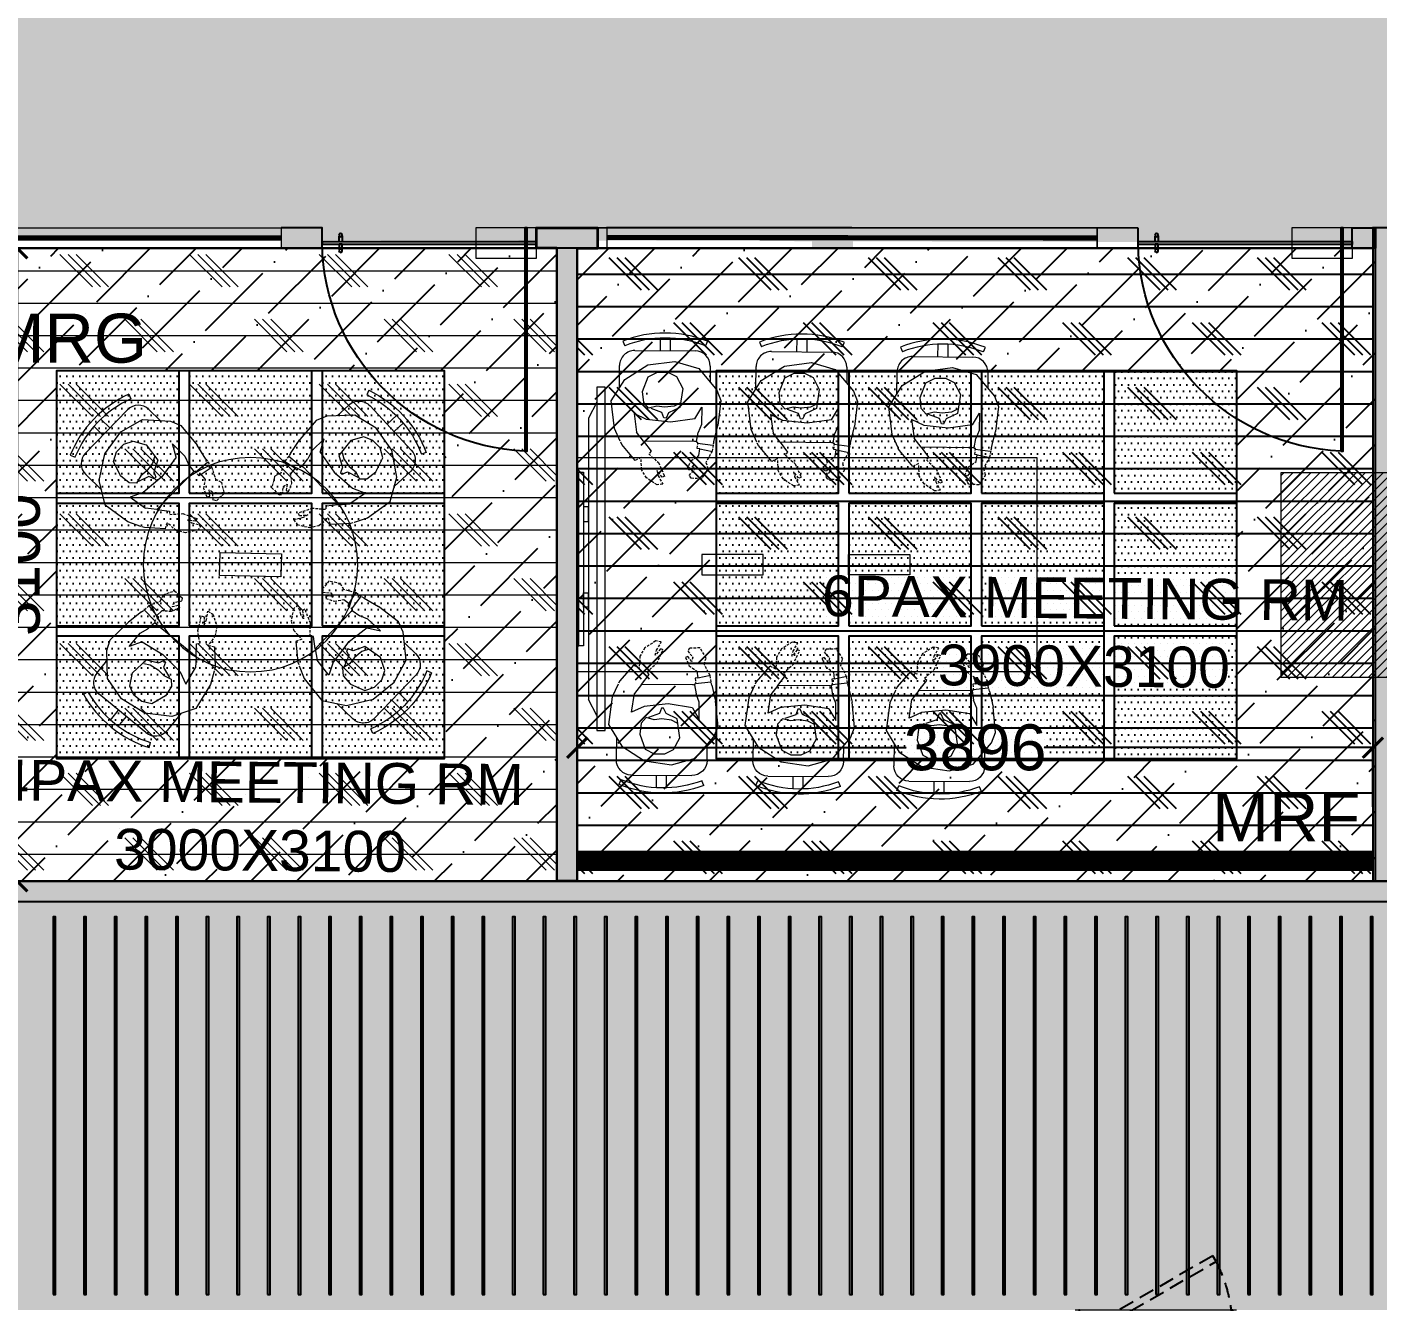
# Model space of a CAD drawing. Header units: millimetres. Extents: x 263321 to 2483465, y 33647 to 614421.
# Drawn here: x 2366257 to 2372872, y 409621 to 415866 of the extents above; entities that cross this region are included whole.
import ezdxf

# ---------------------------------------------------------------- set-up
doc = ezdxf.new("R2010")
doc.units = ezdxf.units.MM
doc.header["$PDMODE"] = 3
for name, pattern in [('( Hidden )', [0.375, 0.25, -0.125]), ('DASHED', [0.75, 0.5, -0.25]), ('HIDDEN', [0.375, 0.25, -0.125])]:
    doc.linetypes.add(name, pattern=pattern)
for name, color, linetype, lineweight in [('A-DOOR-FULL', 40, 'Continuous', 18), ('A-FURN-HUMAN', 252, 'Continuous', 9), ('A-FURN-MODULAR-', 6, 'Continuous', 9), ('A-FURN-MODULAR-CHAIR', 5, 'Continuous', 5), ('A-FURN-MODULAR-TABLETOP', 250, 'Continuous', 13), ('A-GLASS PARTITION', 5, 'Continuous', 18), ('A-GYPSUM PARTITION', 250, 'Continuous', 35), ('A-PLAN-COLUMN', 3, 'Continuous', 0), ('A-PLAN-RCC-HATCH', 8, 'Continuous', 13), ('A-PLAN-THIN', 251, 'Continuous', 15), ('TOA- AV', 7, 'Continuous', 9), ('TOA-FL-CPT-1', 8, 'Continuous', 5), ('TOA-FL-CPT-4', 8, 'Continuous', 5)]:
    doc.layers.add(name, color=color, linetype=linetype, lineweight=lineweight)
for name, color, linetype in [('A-PLAN-DOOR', 7, 'Continuous'), ('CEILING TOA', 250, 'Continuous'), ('DOOR', 5, 'Continuous'), ('FIN WALL GRAPHIC', 10, 'Continuous'), ('FLOORING TOA', 7, 'Continuous'), ('PARTITION GYPSUM', 250, 'Continuous'), ('TEXT', 250, 'Continuous')]:
    doc.layers.add(name, color=color, linetype=linetype)
doc.layers.add('GRAPHIC 3- ENCLOSED AREAS', color=7, linetype='Continuous', true_color=0x408c3b)
doc.styles.add('ARIAL', font='arial.ttf')
doc.styles.add('TEXT @ 150', font='arial.ttf', dxfattribs={"height": 225})
doc.dimstyles.new('DIM @ 150', dxfattribs={"dimtxt": 225, "dimasz": 100, "dimexe": 1, "dimexo": 0, "dimgap": 0.5, "dimtad": 0, "dimdec": 0, "dimzin": 0, "dimdsep": 46, "dimtxsty": 'TEXT @ 150', "dimblk": 'ARCHTICK', "dimcen": -2, "dimclrd": 8, "dimclre": 8, "dimclrt": 256, "dimadec": 0, "dimazin": 0, "dimtfac": 1, "dimtdec": 0, "dimtofl": 0, "dimtmove": 0, "dimatfit": 3, "dimldrblk": 'OPEN90', "dimfxl": 1, "dimtolj": 1, "dimtzin": 0, "dimlwd": -1, "dimlwe": -1, "dimarcsym": 0})
pattern_1 = [(45, (13069.08, -8478.74), (84.189901, 308.696304), [396.875, -79.375, 0, -79.375])]

# ---------------------------------------------------------------- blocks, each defined once
blk = doc.blocks.new('Columns')
at = {"layer": 'A-PLAN-RCC-HATCH'}
h = blk.add_hatch(dxfattribs=at)
h.set_pattern_fill('ANSI31', color=256, scale=250, style=0)
h.set_pattern_definition([(45, (436397.9, -590762.232), (-22.0970869, 22.0970869), [])])
h.paths.add_polyline_path([(-4160.3, 1537), (-3160.3, 1537), (-3160.3, 2537), (-4160.3, 2537)])
at = {"layer": 'A-PLAN-COLUMN', "elevation": 0}
blk.add_lwpolyline([(-4160.3, 1537), (-3160.3, 1537), (-3160.3, 2537), (-4160.3, 2537)], close=True, dxfattribs=at)
blk = doc.blocks.new('A$C3F28102C')
at = {"layer": 'A-PLAN-DOOR'}
h = blk.add_hatch(dxfattribs=at)
h.set_pattern_fill('ANSI31', color=256, style=0)
h.set_pattern_definition([(315, (-1529.3283, 1000.1135), (-0.44194174, -0.44194174), [])])
h.paths.add_polyline_path([(1.3, -14.9), (0, -14.9), (0, 0), (1.3, 0)])
h.paths.add_polyline_path([(1.3, 0.2), (1.3, 0), (0, 0), (0, 1.1, 0.115729)])
h.paths.add_polyline_path([(4.9, -14.9), (3.6, -14.9), (3.6, 0), (4.9, 0)])
h.paths.add_polyline_path([(4.9, 0), (3.6, 0), (3.6, 0.2, 0.115729), (4.9, 1.1)])
at = {"layer": 'A-PLAN-DOOR', "color": 2}
for points in [[(1.3, 0.2), (1.3, -14.9), (0, -14.9), (0, 1.1)], [(3.6, 0.2), (3.6, -14.9), (4.9, -14.9), (4.9, 1.1)]]:
    blk.add_lwpolyline(points, dxfattribs=at)
for radius in [3.42, 2.42]:
    blk.add_circle((2.5, 3.4), radius, dxfattribs=at)
blk = doc.blocks.new('shaft door 750')
at = {"layer": 'A-PLAN-DOOR'}
for p, q in [((335.5, 59.8), (-335.5, 59.8)), ((-335.5, 0), (-335.5, 59.8)), ((335.5, 53.4), (-335.5, 53.4)), ((335.5, 6.5), (-335.5, 6.5)), ((335.5, 0), (-335.5, 0)), ((335.5, 0), (335.5, 59.8)), ((-374, -69.8), (-374, -64.8)), ((-374, -64.8), (-374, -69.8))]:
    blk.add_line(p, q, dxfattribs=at)
at = {"layer": 'A-PLAN-DOOR', "linetype": 'HIDDEN', "ltscale": 300}
blk.add_lwpolyline([(336.8, 59.8), (320.3, 31.3), (-295.2, 386.7), (-278.8, 415.2)], close=True, dxfattribs=at)
at = {"layer": 'A-PLAN-DOOR'}
for points in [[(-375, 150), (-375, 150), (-375, -70), (-430, -70)], [(375, 150.2), (375, 150.2), (375, -70), (430, -70)]]:
    blk.add_lwpolyline(points, dxfattribs=at)
for points in [[(-375, 51.9), (-374, 51.9), (-374, -61.8), (-375, -61.8)], [(-372.5, 58.3), (-340.6, 58.3), (-340.6, -3.5), (-325.6, -3.5), (-325.6, -34.7), (-340.2, -68.3), (-372.5, -68.3), (-372.5, -59.8), (-374, -59.8), (-374, -61.8), (-374, -69.8), (-339.1, -69.8), (-324.1, -34.9), (-324.1, -2), (-339.1, -2), (-339.1, 59.8), (-374, 59.8), (-374, 49.9), (-372.5, 49.9)], [(372.5, 58.3), (340.6, 58.3), (340.6, -3.5), (325.6, -3.5), (325.6, -34.7), (340.2, -68.3), (372.5, -68.3), (372.5, -59.8), (374, -59.8), (374, -61.8), (374, -69.8), (339.1, -69.8), (324.1, -34.9), (324.1, -2), (339.1, -2), (339.1, 59.8), (374, 59.8), (374, 49.9), (372.5, 49.9)], [(375, 51.9), (374, 51.9), (374, -61.8), (375, -61.8)]]:
    blk.add_lwpolyline(points, close=True, dxfattribs=at)
at = {"layer": 'A-PLAN-DOOR', "linetype": 'HIDDEN', "ltscale": 300}
blk.add_arc((337.6, 59.8), 711.6, 152.68066, 180, dxfattribs=at)
at = {"layer": 'A-PLAN-THIN'}
for p, q in [((395, 150), (-395, 150)), ((375, -70), (-375, -70))]:
    blk.add_line(p, q, dxfattribs=at)
at = {"layer": 'A-PLAN-DOOR', "xscale": -0.9973404255317604, "yscale": 0.9973404255317604, "zscale": 0.9973404255317604}
blk.add_blockref('A$C3F28102C', (339.1, 59.8), dxfattribs=at)
blk = doc.blocks.new("Service Shafts'")
at = {"layer": 'A-PLAN-DOOR', "xscale": -1}
blk.add_blockref('shaft door 750', (0, 930, 0), dxfattribs=at)
blk = doc.blocks.new('CHOREE')
blk.add_blockref("Service Shafts'", (-27130.3, 4269.8))
blk = doc.blocks.new('BIG CHOORE')
blk.add_blockref('CHOREE', (-2408, -1909))
blk = doc.blocks.new('Human Figure')
at = {"layer": 'A-FURN-HUMAN', "lineweight": 5}
for p, q in [((4611.71, 5776.63, 0), (4616.22, 5779.49)), ((4611.71, 5776.63, 0), (4616.22, 5779.49)), ((4616.22, 5779.49), (4621.49, 5780.21, 0)), ((4616.22, 5779.49), (4621.49, 5780.21, 0)), ((4621.49, 5780.21, 0), (4626.18, 5778.89, 0)), ((4621.49, 5780.21, 0), (4626.18, 5778.89, 0)), ((4609.08, 5772.43, 0), (4611.71, 5776.63, 0)), ((4609.08, 5772.43, 0), (4611.71, 5776.63, 0)), ((4626.18, 5778.89, 0), (4629.77, 5774.69, 0)), ((4626.18, 5778.89, 0), (4629.77, 5774.69, 0)), ((4629.77, 5774.69, 0), (4630.56, 5772.63, 0)), ((4629.77, 5774.69, 0), (4630.56, 5772.63, 0)), ((4609.78, 5766.99, 0), (4609.08, 5772.43, 0)), ((4609.78, 5766.99, 0), (4609.08, 5772.43, 0)), ((4626.86, 5771.32, 0), (4626.81, 5767.94)), ((4626.86, 5771.32, 0), (4626.81, 5767.94)), ((4630.56, 5772.63, 0), (4630.01, 5767.72, 0)), ((4630.56, 5772.63, 0), (4630.01, 5767.72, 0)), ((4616.02, 5768.83), (4613.59, 5769.99, 0)), ((4613.59, 5769.99, 0), (4614.12, 5766.32, 0)), ((4616.02, 5768.83), (4613.59, 5769.99, 0)), ((4613.59, 5769.99, 0), (4614.12, 5766.32, 0)), ((4620.77, 5768.32, 0), (4616.02, 5768.83)), ((4620.77, 5768.32, 0), (4616.02, 5768.83)), ((4625.5, 5769.01, 0), (4620.77, 5768.32, 0)), ((4625.5, 5769.01, 0), (4620.77, 5768.32, 0)), ((4610.91, 5764.54), (4609.78, 5766.99, 0)), ((4610.91, 5764.54), (4609.78, 5766.99, 0)), ((4615.48, 5764.54), (4614.12, 5766.32, 0)), ((4615.48, 5764.54), (4614.12, 5766.32, 0)), ((4625.89, 5764.54), (4626.19, 5766.32, 0)), ((4625.89, 5764.54), (4626.19, 5766.32, 0)), ((4626.81, 5767.94), (4626.19, 5766.32, 0)), ((4626.81, 5767.94), (4626.19, 5766.32, 0)), ((4629.26, 5764.54), (4630.01, 5767.72, 0)), ((4629.26, 5764.54), (4630.01, 5767.72, 0)), ((4613.88, 5760.76, 0), (4611.23, 5763.85, 0)), ((4613.88, 5760.76, 0), (4611.23, 5763.85, 0)), ((4615.48, 5764.54), (4616.97, 5762.59)), ((4615.48, 5764.54), (4616.97, 5762.59)), ((4626.5, 5763.17, 0), (4626.01, 5763.22, 0)), ((4626.5, 5763.17, 0), (4626.01, 5763.22, 0)), ((4626.32, 5761.85, 0), (4626.5, 5763.17, 0)), ((4626.32, 5761.85, 0), (4626.5, 5763.17, 0))]:
    blk.add_line(p, q, dxfattribs=at)
at = {"layer": 'A-FURN-HUMAN', "linetype": '( Hidden )', "lineweight": 5, "ltscale": 2}
for p, q in [((4611.23, 5763.85, 0), (4610.91, 5764.54, 0)), ((4611.23, 5763.85, 0), (4610.91, 5764.54, 0)), ((4626.01, 5763.22, 0), (4626.14, 5764.36, 0)), ((4626.01, 5763.22, 0), (4626.14, 5764.36, 0)), ((4629.12, 5763.93, 0), (4628.92, 5762.69, 0)), ((4629.12, 5763.93, 0), (4628.92, 5762.69, 0)), ((4629.26, 5764.54, 0), (4629.12, 5763.93, 0)), ((4629.26, 5764.54, 0), (4629.12, 5763.93, 0)), ((4615.02, 5761.34, 0), (4613.88, 5760.76, 0)), ((4615.02, 5761.34, 0), (4613.88, 5760.76, 0)), ((4615.16, 5758.98, 0), (4615.02, 5761.34, 0)), ((4615.16, 5758.98, 0), (4615.02, 5761.34, 0)), ((4616.97, 5762.59), (4616.53, 5762.09)), ((4616.97, 5762.59), (4616.53, 5762.09)), ((4616.53, 5762.09), (4618.44, 5760.37, 0)), ((4616.53, 5762.09), (4618.44, 5760.37, 0)), ((4624.06, 5759.18, 0), (4624.81, 5760.79, 0)), ((4624.06, 5759.18, 0), (4624.81, 5760.79, 0)), ((4624.81, 5760.79, 0), (4626.32, 5761.85, 0)), ((4624.81, 5760.79, 0), (4626.32, 5761.85, 0)), ((4628.92, 5762.69, 0), (4627.75, 5760.5, 0)), ((4628.92, 5762.69, 0), (4627.75, 5760.5, 0)), ((4627.75, 5760.5, 0), (4628.12, 5759.23, 0)), ((4627.75, 5760.5, 0), (4628.12, 5759.23, 0)), ((4616.12, 5757.36), (4615.16, 5758.98, 0)), ((4616.12, 5757.36), (4615.16, 5758.98, 0)), ((4619.17, 5757.51, 0), (4618.16, 5758.8, 0)), ((4618.16, 5758.8, 0), (4618.39, 5757.81, 0)), ((4619.17, 5757.51, 0), (4618.16, 5758.8, 0)), ((4618.16, 5758.8, 0), (4618.39, 5757.81, 0)), ((4618.39, 5757.81, 0), (4619.31, 5756.18, 0)), ((4618.39, 5757.81, 0), (4619.31, 5756.18, 0)), ((4618.44, 5760.37, 0), (4619.69, 5757.7, 0)), ((4618.44, 5760.37, 0), (4619.69, 5757.7, 0)), ((4624.51, 5758.96, 0), (4624.06, 5759.18, 0)), ((4624.51, 5758.96, 0), (4624.06, 5759.18, 0)), ((4624.5, 5757.93, 0), (4625.51, 5759.11, 0)), ((4624.5, 5757.93, 0), (4625.51, 5759.11, 0)), ((4624.87, 5757.37, 0), (4624.5, 5757.93, 0)), ((4624.87, 5757.37, 0), (4624.5, 5757.93, 0)), ((4625.32, 5759.95, 0), (4624.51, 5758.96, 0)), ((4625.32, 5759.95, 0), (4624.51, 5758.96, 0)), ((4625.51, 5759.11, 0), (4625.32, 5759.95, 0)), ((4625.51, 5759.11, 0), (4625.32, 5759.95, 0)), ((4628.12, 5759.23, 0), (4626.89, 5757.28, 0)), ((4628.12, 5759.23, 0), (4626.89, 5757.28, 0)), ((4618.19, 5756, 0), (4616.12, 5757.36)), ((4618.19, 5756, 0), (4616.12, 5757.36)), ((4619.31, 5756.18, 0), (4618.19, 5756, 0)), ((4619.31, 5756.18, 0), (4618.19, 5756, 0)), ((4619.69, 5757.7, 0), (4619.17, 5757.51, 0)), ((4619.69, 5757.7, 0), (4619.17, 5757.51, 0)), ((4626.89, 5757.28, 0), (4624.87, 5757.37, 0)), ((4626.89, 5757.28, 0), (4624.87, 5757.37, 0))]:
    blk.add_line(p, q, dxfattribs=at)
at = {"layer": 'A-FURN-HUMAN', "linetype": '( Hidden )', "lineweight": 5, "ltscale": 3}
for p, q in [((4625.9, 5764.39, 0), (4625.89, 5764.57, 0)), ((4625.9, 5764.39, 0), (4625.89, 5764.57, 0)), ((4626.14, 5764.36, 0), (4625.9, 5764.39, 0)), ((4626.14, 5764.36, 0), (4625.9, 5764.39, 0))]:
    blk.add_line(p, q, dxfattribs=at)
at = {"layer": 'A-FURN-HUMAN', "lineweight": 5, "elevation": 0}
for points in [[(4622.54, 5772.08), (4621.4, 5771.49), (4619.55, 5771.23), (4618.01, 5771.43), (4616.44, 5771.03), (4615.47, 5772.11), (4615.23, 5774.3), (4616.32, 5777.18), (4618.11, 5778.11), (4620.14, 5778.11), (4621.85, 5777.26), (4623.09, 5774.92), (4622.55, 5771.19), (4620.35, 5770.17), (4619.86, 5769.12), (4619.43, 5769.17), (4619.04, 5770.23), (4616.9, 5771)], [(4622.54, 5772.08), (4621.4, 5771.49), (4619.55, 5771.23), (4618.01, 5771.43), (4616.44, 5771.03), (4615.47, 5772.11), (4615.23, 5774.3), (4616.32, 5777.18), (4618.11, 5778.11), (4620.14, 5778.11), (4621.85, 5777.26), (4623.09, 5774.92), (4622.55, 5771.19), (4620.35, 5770.17), (4619.86, 5769.12), (4619.43, 5769.17), (4619.04, 5770.23), (4616.9, 5771)], [(4625.5, 5769.01), (4626.86, 5771.32)], [(4625.5, 5769.01), (4626.86, 5771.32)], [(4626.09, 5764.27), (4629.04, 5763.91)], [(4626.09, 5764.27), (4629.04, 5763.91)], [(4626.5, 5763.17), (4629.02, 5762.63)], [(4626.5, 5763.17), (4629.02, 5762.63)]]:
    blk.add_lwpolyline(points, dxfattribs=at)
at = {"layer": 'A-FURN-MODULAR-CHAIR', "color": 18, "lineweight": 15, "true_color": 0x000000}
for p, q in [((4613.64, 5782.3, 0), (4625.48, 5782.3, 0)), ((4610.68, 5774.98, 0), (4610.68, 5779.34, 0)), ((4628.44, 5779.34, 0), (4628.44, 5776.24, 0))]:
    blk.add_line(p, q, dxfattribs=at)
at = {"layer": 'A-FURN-MODULAR-CHAIR', "lineweight": 15}
for p, q in [((4613.64, 5782.3, 0), (4625.48, 5782.3, 0)), ((4610.68, 5774.98, 0), (4610.68, 5779.34, 0)), ((4628.44, 5779.34, 0), (4628.44, 5776.24, 0))]:
    blk.add_line(p, q, dxfattribs=at)
at = {"layer": 'A-FURN-MODULAR-CHAIR', "color": 18, "lineweight": 15, "true_color": 0x000000, "elevation": 0}
for points in [[(4618.58, 5784.79), (4618.58, 5782.3)], [(4620.56, 5784.79), (4620.56, 5782.3)], [(4611.29, 5784.13), (4611.67, 5783.22)], [(4627.86, 5784.22), (4627.49, 5783.3)]]:
    blk.add_lwpolyline(points, dxfattribs=at)
at = {"layer": 'A-FURN-MODULAR-CHAIR', "lineweight": 15, "elevation": 0}
for points in [[(4618.58, 5784.79), (4618.58, 5782.3)], [(4620.56, 5784.79), (4620.56, 5782.3)], [(4611.29, 5784.13), (4611.67, 5783.22)], [(4627.86, 5784.22), (4627.49, 5783.3)]]:
    blk.add_lwpolyline(points, dxfattribs=at)
at = {"layer": 'A-FURN-MODULAR-CHAIR', "color": 18, "lineweight": 15, "true_color": 0x000000, "elevation": 0}
blk.add_lwpolyline([(4625.89, 5764.57, -0.034638), (4625.48, 5764.54), (4615.48, 5764.54)], format="xyb", dxfattribs=at)
at = {"layer": 'A-FURN-MODULAR-CHAIR', "lineweight": 15, "elevation": 0}
blk.add_lwpolyline([(4625.89, 5764.57, -0.034638), (4625.48, 5764.54), (4615.48, 5764.54)], format="xyb", dxfattribs=at)
at = {"layer": 'A-FURN-MODULAR-CHAIR', "color": 18, "lineweight": 15, "true_color": 0x000000}
for centre, radius, start, end in [((4619.68, 5763.49, 0), 22.29, 68.458, 112.0994), ((4619.68, 5763.49, 0), 21.3, 68.4839, 112.0994), ((4613.64, 5779.34, 0), 2.96, 90.0001, 180.0001), ((4625.48, 5779.34, 0), 2.96, 0.0001, 90.0001)]:
    blk.add_arc(centre, radius, start, end, dxfattribs=at)
at = {"layer": 'A-FURN-MODULAR-CHAIR', "lineweight": 15}
for centre, radius, start, end in [((4619.68, 5763.49, 0), 22.29, 68.458, 112.0994), ((4619.68, 5763.49, 0), 21.3, 68.4839, 112.0994), ((4613.64, 5779.34, 0), 2.96, 90.0001, 180.0001), ((4625.48, 5779.34, 0), 2.96, 0.0001, 90.0001)]:
    blk.add_arc(centre, radius, start, end, dxfattribs=at)
blk = doc.blocks.new('MEETING ROOM')
at = {"layer": 'A-FURN-MODULAR-TABLETOP', "lineweight": 20, "elevation": 0}
blk.add_lwpolyline([(5039, 4680.77), (5038.74, 4692.77), (5034.24, 4692.67), (5034.51, 4680.68)], close=True, dxfattribs=at)
at = {"layer": 'A-FURN-MODULAR-TABLETOP', "lineweight": 20}
blk.add_circle((5036.62, 4686.72, 0), 21, dxfattribs=at)
at = {"layer": 'A-FURN-MODULAR-TABLETOP', "color": 161, "linetype": 'ByBlock'}
for p, xscale, rotation in [((12352.59, 3782.46, 0), -0.9999999999999999, 44.13998052244239), ((3519.78, -2525.96, 0), -1, 309.3209760455636)]:
    blk.add_blockref('Human Figure', p, dxfattribs=dict(at, xscale=xscale, rotation=rotation))
for p, rotation in [((12330.81, 5744.96, 0), 137.0571888667193), ((4393.59, 12029.14, 0), 223.8071234342921)]:
    blk.add_blockref('Human Figure', p, dxfattribs=dict(at, rotation=rotation))
blk = doc.blocks.new('_ArchTick')
at = {"color": 0, "linetype": 'ByBlock', "const_width": 0.15}
blk.add_lwpolyline([(-0.5, -0.5), (0.5, 0.5)], dxfattribs=at)
blk = doc.blocks.new('*D333')
at = {"layer": 'Defpoints', "color": 0, "transparency": 16777216}
for p in [(2365952.1, 414782.2), (2365952, 411682.1), (2366208.5, 411682.1)]:
    blk.add_point(p, dxfattribs=at)
at = {"layer": 'FIN WALL GRAPHIC', "color": 8, "linetype": 'HIDDEN', "transparency": 16777216}
for p, q in [((2365952.1, 414782.2), (2366209.5, 414782.2)), ((2366208.5, 414782.2), (2366208.5, 413568.1)), ((2366208.5, 411682.1), (2366208.5, 412896.1)), ((2365952, 411682.1), (2366209.5, 411682.1))]:
    blk.add_line(p, q, dxfattribs=at)
at = {"layer": 'FIN WALL GRAPHIC', "color": 8, "linetype": 'ByBlock', "transparency": 16777216, "xscale": 100, "yscale": 100, "zscale": 100}
for p, rotation in [((2366208.5, 414782.2), 90), ((2366208.5, 411682.1), 270)]:
    blk.add_blockref('_ArchTick', p, dxfattribs=dict(at, rotation=rotation))
at = {"layer": 'FIN WALL GRAPHIC', "transparency": 16777216, "insert": (2366208.5, 413232.1), "char_height": 225, "attachment_point": 5, "rotation": 90, "style": 'TEXT @ 150'}
blk.add_mtext('\\A1;3100', dxfattribs=at)
blk = doc.blocks.new('_Open90')
at = {"color": 0, "linetype": 'ByBlock'}
for p, q in [((0, 0), (-1, 0)), ((-0.5, 0.5), (0, 0)), ((0, 0), (-0.5, -0.5))]:
    blk.add_line(p, q, dxfattribs=at)
blk = doc.blocks.new('*D334')
at = {"layer": 'Defpoints', "color": 0, "transparency": 16777216}
for p in [(2372846.8, 412336), (2368951.2, 412044.6, 0), (2372846.8, 412044.6, 0)]:
    blk.add_point(p, dxfattribs=at)
at = {"layer": 'FIN WALL GRAPHIC', "color": 8, "linetype": 'HIDDEN', "transparency": 16777216}
for p, q in [((2368951.2, 412044.6), (2368951.2, 412337)), ((2368951.2, 412336), (2370562.7, 412336)), ((2372846.8, 412336), (2371235.3, 412336)), ((2372846.8, 412044.6), (2372846.8, 412337))]:
    blk.add_line(p, q, dxfattribs=at)
at = {"layer": 'FIN WALL GRAPHIC', "color": 8, "transparency": 16777216, "xscale": 100, "yscale": 100, "zscale": 100, "rotation": 180}
blk.add_blockref('_ArchTick', (2368951.2, 412336), dxfattribs=at)
at = {"layer": 'FIN WALL GRAPHIC', "color": 8, "transparency": 16777216, "xscale": 100, "yscale": 100, "zscale": 100}
blk.add_blockref('_ArchTick', (2372846.8, 412336), dxfattribs=at)
at = {"layer": 'FIN WALL GRAPHIC', "transparency": 16777216, "insert": (2370899, 412336), "char_height": 225, "attachment_point": 5, "style": 'TEXT @ 150'}
blk.add_mtext('\\A1;3896', dxfattribs=at)
blk = doc.blocks.new('door-3f-01')
at = {"layer": 'A-FURN-MODULAR-', "color": 252, "linetype": 'DASHED', "ltscale": 120, "true_color": 0x939598}
blk.add_lwpolyline([(0, 0), (-10.2, 0), (-10.2, 5.08), (0, 5.08), (0, 0)], dxfattribs=at)
at = {"layer": 'A-GLASS PARTITION', "color": 5}
blk.add_line((-36, 0), (-36, 4), dxfattribs=at)
at = {"layer": 'DOOR', "elevation": 0}
blk.add_lwpolyline([(-1.95, 37.5), (-1.55, 37.5), (-1.55, 0), (-1.95, 0)], close=True, dxfattribs=at)
at = {"layer": 'DOOR'}
blk.add_lwpolyline([(-36, 2.34), (-36, 2.74), (0, 2.74), (0, 2.34)], close=True, dxfattribs=at)
for points in [[(-32.64, 3.74), (-32.64, 2.74), (-33.14, 2.74), (-33.14, 3.74)], [(-32.64, 1.34), (-32.64, 2.34), (-33.14, 2.34), (-33.14, 1.34)]]:
    blk.add_lwpolyline(points, dxfattribs=at)
for centre in [(-32.89, 3.86), (-32.89, 1.22)]:
    blk.add_circle(centre, 0.278, dxfattribs=at)
at = {"layer": 'DOOR', "color": 252, "true_color": 0x939598}
blk.add_arc((-0.52, 2.04, 0), 35.48, 92.2973, 178.8766, dxfattribs=at)
blk = doc.blocks.new('A$C60412B90')
at = {"layer": 'TOA- AV', "color": 6}
for p, q in [((-37.2, 55.5), (29.9, 91)), ((1280.2, 55.5), (1213.1, 91)), ((-100, 55.5), (1343, 55.5))]:
    blk.add_line(p, q, dxfattribs=at)
at = {"layer": 'TOA- AV', "color": 30, "true_color": 0xf8991e}
blk.add_line((256.5, 111), (986.5, 111), dxfattribs=at)
for points in [[(986.5, 111), (986.5, 131), (256.5, 131), (256.5, 111)], [(403.4, 91), (464.2, 91)], [(825.1, 91), (764.2, 91)]]:
    blk.add_lwpolyline(points, dxfattribs=at)
at = {"layer": 'TOA- AV', "color": 6}
for points in [[(29.9, 91), (1213.1, 91)], [(1343, 55.5), (1343, 20), (-100, 20), (-100, 55.5)]]:
    blk.add_lwpolyline(points, dxfattribs=at)
at = {"layer": 'TOA- AV', "color": 30, "true_color": 0xf8991e}
for points in [[(403.4, 111), (464.2, 111), (464.2, 91), (403.4, 91)], [(825.1, 111), (764.2, 111), (764.2, 91), (825.1, 91)]]:
    blk.add_lwpolyline(points, close=True, dxfattribs=at)

msp = doc.modelspace()

# ---------------------------------------------------------------- hatches: boundary and pattern name
at = {"layer": 'A-GYPSUM PARTITION'}
h = msp.add_hatch(color=20, dxfattribs=at)
h.dxf.hatch_style = 1
h.paths.add_polyline_path([(2367501.233, 414882.231), (2367501.233, 414782.231), (2367701.233, 414782.231), (2367701.233, 414882.231)])
h = msp.add_hatch(color=20, dxfattribs=at)
h.dxf.hatch_style = 1
h.paths.add_polyline_path([(2368851.233, 414782.231), (2368751.233, 414782.231), (2368751.233, 414882.231), (2368851.233, 414882.231)])
h = msp.add_hatch(color=20, dxfattribs=at)
h.dxf.hatch_style = 1
h.paths.add_polyline_path([(2368951.233, 414882.231), (2368851.233, 414882.231), (2368851.233, 411682.059), (2368951.233, 411682.059)])
h = msp.add_hatch(color=20, dxfattribs=at)
h.dxf.hatch_style = 1
h.paths.add_polyline_path([(2368951.233, 414782.231), (2369051.233, 414782.231), (2369051.233, 414882.231), (2368951.233, 414882.231)])
h = msp.add_hatch(color=20, dxfattribs=at)
h.dxf.hatch_style = 1
h.paths.add_polyline_path([(2370101.233, 414882.231), (2370101.233, 414782.231), (2370301.233, 414782.231), (2370301.233, 414882.231)])
h = msp.add_hatch(color=20, dxfattribs=at)
h.dxf.hatch_style = 1
h.paths.add_polyline_path([(2372702.181, 414785.057), (2372860.064, 414782.231), (2372860.064, 414882.231), (2372702.181, 414885.057)])
h = msp.add_hatch(color=20, dxfattribs=at)
h.dxf.hatch_style = 1
h.paths.add_polyline_path([(2372946.796, 414882.231), (2372846.796, 414882.231), (2372846.796, 411682.066), (2372946.796, 411682.066)])
h = msp.add_hatch(color=20, dxfattribs=at)
h.dxf.hatch_style = 1
h.paths.add_polyline_path([(2365851.233, 411582.061), (2379195.883, 411581.892), (2379195.883, 411681.892), (2365851.233, 411682.061)])
at = {"layer": 'CEILING TOA', "true_color": 0x939598}
h = msp.add_hatch(dxfattribs=at)
h.set_pattern_fill('ANSI36', color=252, scale=50)
h.set_pattern_definition(pattern_1)
h.paths.add_polyline_path([(2368301.233, 414182.146), (2366401.233, 414182.146), (2366401.233, 412282.146), (2368301.233, 412282.146)], flags=16)
h.paths.add_polyline_path([(2368851.233, 411682.061), (2365851.233, 411682.061), (2365851.233, 414782.231), (2368851.233, 414782.231)])
h = msp.add_hatch(dxfattribs=at)
h.set_pattern_fill('ANSI36', color=252, scale=50)
h.set_pattern_definition(pattern_1)
h.paths.add_polyline_path([(2372180.648, 414182.146), (2369630.648, 414182.146), (2369630.648, 412282.146), (2372180.648, 412282.146)], flags=16)
h.paths.add_polyline_path([(2372860.064, 414782.231), (2368951.233, 414782.231), (2368951.233, 411682.066), (2372860.064, 411682.066)])
h = msp.add_hatch(dxfattribs=at)
h.set_pattern_fill('DOTS', color=252, scale=20)
h.set_pattern_definition([(0, (33699.554, 25630.67), (15.875, 31.75), [0, -31.75])])
h.paths.add_polyline_path([(2366401.233, 412282.146), (2367001.233, 412282.146), (2367001.233, 412882.146), (2366401.233, 412882.146)])
h.paths.add_polyline_path([(2367701.233, 412282.146), (2368301.233, 412282.146), (2368301.233, 412882.146), (2367701.233, 412882.146)])
h.paths.add_polyline_path([(2367051.233, 412282.146), (2367651.233, 412282.146), (2367651.233, 412882.146), (2367051.233, 412882.146)])
h.paths.add_polyline_path([(2366401.233, 412932.146), (2367001.233, 412932.146), (2367001.233, 413532.146), (2366401.233, 413532.146)])
h.paths.add_polyline_path([(2367701.233, 412932.146), (2368301.233, 412932.146), (2368301.233, 413532.146), (2367701.233, 413532.146)])
h.paths.add_polyline_path([(2367051.233, 412932.146), (2367651.233, 412932.146), (2367651.233, 413532.146), (2367051.233, 413532.146)])
h.paths.add_polyline_path([(2366401.233, 413582.146), (2367001.233, 413582.146), (2367001.233, 414182.146), (2366401.233, 414182.146)])
h.paths.add_polyline_path([(2367701.233, 413582.146), (2368301.233, 413582.146), (2368301.233, 414182.146), (2367701.233, 414182.146)])
h.paths.add_polyline_path([(2367051.233, 413582.146), (2367651.233, 413582.146), (2367651.233, 414182.146), (2367051.233, 414182.146)])
h = msp.add_hatch(dxfattribs=at)
h.set_pattern_fill('DOTS', color=252, scale=20)
h.set_pattern_definition([(0, (36928.97, 25630.67), (15.875, 31.75), [0, -31.75])])
h.paths.add_polyline_path([(2369630.648, 412282.146), (2370230.648, 412282.146), (2370230.648, 412882.146), (2369630.648, 412882.146)])
h.paths.add_polyline_path([(2370930.648, 412282.146), (2371530.648, 412282.146), (2371530.648, 412882.146), (2370930.648, 412882.146)])
h.paths.add_polyline_path([(2370280.648, 412282.146), (2370880.648, 412282.146), (2370880.648, 412882.146), (2370280.648, 412882.146)])
h.paths.add_polyline_path([(2369630.648, 412932.146), (2370230.648, 412932.146), (2370230.648, 413532.146), (2369630.648, 413532.146)])
h.paths.add_polyline_path([(2370930.648, 412932.146), (2371530.648, 412932.146), (2371530.648, 413532.146), (2370930.648, 413532.146)])
h.paths.add_polyline_path([(2370280.648, 412932.146), (2370880.648, 412932.146), (2370880.648, 413532.146), (2370280.648, 413532.146)])
h.paths.add_polyline_path([(2369630.648, 413582.146), (2370230.648, 413582.146), (2370230.648, 414182.146), (2369630.648, 414182.146)])
h.paths.add_polyline_path([(2370930.648, 413582.146), (2371530.648, 413582.146), (2371530.648, 414182.146), (2370930.648, 414182.146)])
h.paths.add_polyline_path([(2370280.648, 413582.146), (2370880.648, 413582.146), (2370880.648, 414182.146), (2370280.648, 414182.146)])
h = msp.add_hatch(dxfattribs=at)
h.set_pattern_fill('DOTS', color=252, scale=20)
h.set_pattern_definition([(0, (13069.078, -8478.743), (15.875, 31.75), [0, -31.75])])
h.paths.add_polyline_path([(2371580.648, 412282.146), (2372180.648, 412282.146), (2372180.648, 412882.146), (2371580.648, 412882.146)])
h.paths.add_polyline_path([(2371580.648, 412932.146), (2372180.648, 412932.146), (2372180.648, 413532.146), (2371580.648, 413532.146)])
h.paths.add_polyline_path([(2371580.648, 413582.146), (2372180.648, 413582.146), (2372180.648, 414182.146), (2371580.648, 414182.146)])
at = {"layer": 'FLOORING TOA', "true_color": 0x136734}
h = msp.add_hatch(dxfattribs=at)
h.set_pattern_fill('CORK', color=116, scale=50)
h.set_pattern_definition([(0, (0, 0), (0, 158.75), []), (135, (79.38, -79.38), (-317.50014, -317.50014), [224.5065, -224.5065]), (135, (119.06, -79.38), (-317.50014, -317.50014), [224.5065, -224.5065]), (135, (158.75, -79.38), (-317.50014, -317.50014), [224.5065, -224.5065])])
h.paths.add_polyline_path([(2368951.233, 414782.231), (2372846.796, 414782.231), (2372846.796, 411682.066), (2368951.233, 411682.066)])
at = {"layer": 'TOA-FL-CPT-1', "true_color": 0xc7c8ca}
h = msp.add_hatch(dxfattribs=at)
h.set_pattern_fill('AR-PARQ1', color=9, scale=3)
h.set_pattern_definition([(90, (90021.1, 24147), (-914.4, 914.4), [914.4, -914.4]), (90, (90173.5, 24147), (-914.4, 914.4), [914.4, -914.4]), (90, (90325.9, 24147), (-914.4, 914.4), [914.4, -914.4]), (90, (90478.3, 24147), (-914.4, 914.4), [914.4, -914.4]), (90, (90630.7, 24147), (-914.4, 914.4), [914.4, -914.4]), (90, (90783.1, 24147), (-914.4, 914.4), [914.4, -914.4]), (90, (90935.5, 24147), (-914.4, 914.4), [914.4, -914.4]), (0, (90021.1, 25061.4), (914.4, -914.4), [914.4, -914.4]), (0, (90021.1, 25213.8), (914.4, -914.4), [914.4, -914.4]), (0, (90021.1, 25366.2), (914.4, -914.4), [914.4, -914.4]), (0, (90021.1, 25518.6), (914.4, -914.4), [914.4, -914.4]), (0, (90021.1, 25671), (914.4, -914.4), [914.4, -914.4]), (0, (90021.1, 25823.4), (914.4, -914.4), [914.4, -914.4]), (0, (90021.1, 25975.8), (914.4, -914.4), [914.4, -914.4])])
edge = h.paths.add_edge_path()
edge.add_arc((2396128.727, -119195.432), 546828.493, 90.92532943, 95.29958843)
edge.add_line((2345621.769, 425295.567), (2345621.769, 409482.052))
edge.add_line((2345621.769, 409482.052), (2347129.201, 409481.857))
edge.add_arc((2347102.083, 408732.348), 750, 0, 87.9279004, ccw=False)
edge.add_line((2347852.083, 408732.348), (2347852.23, 389991.103))
edge.add_line((2347852.23, 389991.103), (2342396.706, 389991.103))
edge.add_line((2342396.706, 389991.103), (2342397.172, 380682.159))
edge.add_line((2342397.172, 380682.159), (2351396.796, 380682.159))
edge.add_line((2351396.796, 380682.159), (2351396.796, 379682.052))
edge.add_line((2351396.796, 379682.052), (2350496.796, 379682.052))
edge.add_line((2350496.796, 379682.052), (2350496.796, 377891.004))
edge.add_arc((2372893.597, 61240.666), 317441.417, 85.95303216, 94.04581501, ccw=False)
edge.add_line((2395296.77, 377890.553), (2395296.77, 379682.052))
edge.add_line((2395296.77, 379682.052), (2394396.796, 379682.052))
edge.add_line((2394396.796, 379682.052), (2394396.796, 380682.052))
edge.add_line((2394396.796, 380682.052), (2405177.531, 380682.052))
edge.add_line((2405177.531, 380682.052), (2405177.531, 389182.052))
edge.add_line((2405177.531, 389182.052), (2406496.796, 389182.052))
edge.add_line((2406496.796, 389182.052), (2406496.796, 383082.052))
edge.add_line((2406496.796, 383082.052), (2408136.796, 383082.052))
edge.add_line((2408136.796, 383082.052), (2408136.796, 389182.052))
edge.add_line((2408136.796, 389182.052), (2413779.159, 389181.861))
edge.add_line((2413779.159, 389181.861), (2414010.251, 390682.052))
edge.add_line((2414010.251, 390682.052), (2405396.796, 390682.052))
edge.add_line((2405396.796, 390682.052), (2405396.796, 411581.926))
edge.add_line((2405396.796, 411581.926), (2403146.796, 411581.926))
edge.add_arc((2403146.796, 411881.926), 300, 180, 270, ccw=False)
edge.add_line((2402846.796, 411881.926), (2402846.796, 413382.052))
edge.add_arc((2403146.796, 413382.052), 300, 90, 180, ccw=False)
edge.add_line((2403146.796, 413682.052), (2417553.202, 413682.052))
edge.add_line((2417553.202, 413682.052), (2417799.7, 415282.257))
edge.add_line((2417799.7, 415282.257), (2411837.001, 415281.729))
edge.add_line((2411837.001, 415281.729), (2411837.001, 417657.174))
edge.add_line((2411837.001, 417657.174), (2416421.528, 417657.174))
edge.add_line((2416421.528, 417657.174), (2416421.528, 418657.174))
edge.add_line((2416421.528, 418657.174), (2411836.796, 418657.174))
edge.add_line((2411836.796, 418657.174), (2411836.796, 421262.052))
edge.add_line((2411836.796, 421262.052), (2410296.796, 421262.052))
edge.add_line((2410296.796, 421262.052), (2410296.796, 415281.575))
edge.add_line((2410296.796, 415281.575), (2402846.796, 415281.575))
edge.add_line((2402846.796, 415281.575), (2402846.796, 424532.052))
edge.add_line((2402846.796, 424532.052), (2402846.796, 424581.286))
edge.add_line((2402846.796, 424581.286), (2395396.796, 424582.052))
edge.add_line((2395396.796, 424582.052), (2395396.796, 423682.052))
edge.add_line((2395396.796, 423682.052), (2394396.796, 423682.052))
edge.add_line((2394396.796, 423682.052), (2394396.796, 424581.86))
edge.add_line((2394396.796, 424581.86), (2387296.514, 424582.052))
edge.add_line((2387296.514, 424582.052), (2387297.806, 427561.749))
h.paths.add_polyline_path([(2357571.796, 409582.052), (2403896.373, 409582.052), (2403899.547, 394952.31), (2375096.795, 394783.782), (2375096.795, 396862.052), (2373596.796, 396864.771), (2373596.796, 394782.052), (2369971.795, 394800.838), (2370046.875, 396862.052), (2368385.069, 396703.686), (2368471.796, 394819.625), (2357571.796, 394782.052)], flags=16)
h.paths.add_polyline_path([(2363596.796, 414832.306), (2384296.459, 414782.218), (2384296.434, 411581.926), (2384538.462, 411581.927), (2384538.462, 409582.052), (2378653.494, 409582.052), (2378650.056, 411581.898), (2363596.796, 411631.98)], flags=16)
h.paths.add_polyline_path([(2392707.043, 411682.849), (2384396.821, 411683.632), (2384396.821, 414782.218), (2392707.043, 414781.434)], flags=16)
h.paths.add_polyline_path([(2400346.796, 422010.357), (2401546.802, 422010.357), (2401546.802, 416210.358), (2400346.796, 416210.358)], flags=16)
h.paths.add_polyline_path([(2349453.189, 392877.837), (2349451.159, 392879.273), (2349451.159, 390061.804), (2349453.189, 390060.368)], flags=16)
h.paths.add_polyline_path([(2379396.791, 389980.182), (2384396.796, 389980.182), (2384396.796, 392980.182), (2379396.791, 392980.182)], flags=16)
at = {"layer": 'TOA-FL-CPT-4'}
h = msp.add_hatch(dxfattribs=at)
h.set_pattern_fill('CORK', color=181, scale=50)
h.set_pattern_definition([(0, (90021.14, 24146.98), (0, 158.75), []), (135, (90100.5, 24067.6), (-317.50014, -317.50014), [224.5065, -224.5065]), (135, (90140.2, 24067.6), (-317.50014, -317.50014), [224.5065, -224.5065]), (135, (90179.9, 24067.6), (-317.50014, -317.50014), [224.5065, -224.5065])])
h.paths.add_polyline_path([(2368851.233, 414782.231), (2365851.233, 414782.231), (2365851.233, 411682.061), (2368851.233, 411682.061)])

# ---------------------------------------------------------------- linework, layer by layer
at = {"elevation": 0}
for points in [[(2372846.796, 414882.231), (2372846.796, 411682.066), (2372946.796, 411682.066), (2372946.796, 414882.231)], [(2368851.234, 414782.231), (2368851.233, 411682.059), (2368951.233, 411682.059), (2368951.233, 414782.231)], [(2365851.233, 411582.061), (2379195.883, 411581.892), (2379195.883, 411681.892), (2365851.233, 411682.061)]]:
    msp.add_lwpolyline(points, dxfattribs=at)
at = {"layer": 'A-FURN-MODULAR-TABLETOP', "lineweight": 20, "elevation": 0}
msp.add_lwpolyline([(2371201.233, 412707.145), (2368951.233, 412707.145), (2368951.233, 413757.145), (2371201.233, 413757.145)], close=True, dxfattribs=at)
at = {"layer": 'A-FURN-MODULAR-TABLETOP', "elevation": 0}
for points in [[(2369560.624, 413182.17), (2369860.624, 413182.17), (2369860.624, 413282.17), (2369560.624, 413282.17)], [(2370579.359, 413182.17), (2370279.359, 413182.17), (2370279.359, 413282.17), (2370579.359, 413282.17)]]:
    msp.add_lwpolyline(points, close=True, dxfattribs=at)
at = {"layer": 'A-GLASS PARTITION', "ltscale": 5, "const_width": 25, "elevation": 0}
for points in [[(2365851.233, 414832.231), (2367501.233, 414832.231)], [(2369095.847, 414835.057), (2371496.796, 414832.231)]]:
    msp.add_lwpolyline(points, dxfattribs=at)
at = {"layer": 'A-GLASS PARTITION', "linetype": 'ByBlock', "ltscale": 5, "elevation": 0}
for points in [[(2365851.233, 414882.231), (2367501.233, 414882.231), (2367501.233, 414782.231), (2365851.233, 414782.231)], [(2371496.796, 414882.231), (2371496.796, 414782.231)], [(2372702.181, 414785.057), (2372702.181, 414885.057)]]:
    msp.add_lwpolyline(points, dxfattribs=at)
msp.add_lwpolyline([(2371496.796, 414882.231), (2369095.847, 414885.057), (2369095.847, 414785.057), (2371496.796, 414782.231)], close=True, dxfattribs=at)
at = {"layer": 'A-GYPSUM PARTITION', "color": 20, "elevation": 0}
for points in [[(2368851.233, 414782.231), (2368751.233, 414782.231), (2368751.233, 414882.231), (2369051.233, 414882.231)], [(2368951.233, 414782.231), (2369051.233, 414782.231), (2369051.233, 414882.231)], [(2372860.064, 414782.231), (2372860.064, 414882.231)]]:
    msp.add_lwpolyline(points, dxfattribs=at)
at = {"layer": 'A-GYPSUM PARTITION', "color": 18, "ltscale": 5, "true_color": 0x000000, "elevation": 0}
msp.add_lwpolyline([(2368951.233, 411682.066), (2368851.233, 411682.066)], dxfattribs=at)
at = {"layer": 'CEILING TOA', "elevation": 0}
for points in [[(2368851.233, 411682.061), (2365851.233, 411682.061), (2365851.233, 414782.231), (2368851.233, 414782.231)], [(2372860.064, 414782.231), (2368951.233, 414782.231), (2368951.233, 411682.066), (2372860.064, 411682.066)], [(2368301.233, 414182.146), (2366401.233, 414182.146), (2366401.233, 412282.146), (2368301.233, 412282.146)], [(2366401.233, 413582.146), (2367001.233, 413582.146), (2367001.233, 414182.146), (2366401.233, 414182.146)], [(2367051.233, 413582.146), (2367651.233, 413582.146), (2367651.233, 414182.146), (2367051.233, 414182.146)], [(2367701.233, 413582.146), (2368301.233, 413582.146), (2368301.233, 414182.146), (2367701.233, 414182.146)], [(2372180.648, 414182.146), (2369630.648, 414182.146), (2369630.648, 412282.146), (2372180.648, 412282.146)], [(2371530.648, 414182.146), (2369630.648, 414182.146), (2369630.648, 412282.146), (2371530.648, 412282.146)], [(2369630.648, 413582.146), (2370230.648, 413582.146), (2370230.648, 414182.146), (2369630.648, 414182.146)], [(2370280.648, 413582.146), (2370880.648, 413582.146), (2370880.648, 414182.146), (2370280.648, 414182.146)], [(2370930.648, 413582.146), (2371530.648, 413582.146), (2371530.648, 414182.146), (2370930.648, 414182.146)], [(2371580.648, 413582.146), (2372180.648, 413582.146), (2372180.648, 414182.146), (2371580.648, 414182.146)], [(2366401.233, 412932.146), (2367001.233, 412932.146), (2367001.233, 413532.146), (2366401.233, 413532.146)], [(2367051.233, 412932.146), (2367651.233, 412932.146), (2367651.233, 413532.146), (2367051.233, 413532.146)], [(2367701.233, 412932.146), (2368301.233, 412932.146), (2368301.233, 413532.146), (2367701.233, 413532.146)], [(2369630.648, 412932.146), (2370230.648, 412932.146), (2370230.648, 413532.146), (2369630.648, 413532.146)], [(2370280.648, 412932.146), (2370880.648, 412932.146), (2370880.648, 413532.146), (2370280.648, 413532.146)], [(2370930.648, 412932.146), (2371530.648, 412932.146), (2371530.648, 413532.146), (2370930.648, 413532.146)], [(2371580.648, 412932.146), (2372180.648, 412932.146), (2372180.648, 413532.146), (2371580.648, 413532.146)], [(2366401.233, 412282.146), (2367001.233, 412282.146), (2367001.233, 412882.146), (2366401.233, 412882.146)], [(2367051.233, 412282.146), (2367651.233, 412282.146), (2367651.233, 412882.146), (2367051.233, 412882.146)], [(2367701.233, 412282.146), (2368301.233, 412282.146), (2368301.233, 412882.146), (2367701.233, 412882.146)], [(2369630.648, 412282.146), (2370230.648, 412282.146), (2370230.648, 412882.146), (2369630.648, 412882.146)], [(2370280.648, 412282.146), (2370880.648, 412282.146), (2370880.648, 412882.146), (2370280.648, 412882.146)], [(2370930.648, 412282.146), (2371530.648, 412282.146), (2371530.648, 412882.146), (2370930.648, 412882.146)], [(2371580.648, 412282.146), (2372180.648, 412282.146), (2372180.648, 412882.146), (2371580.648, 412882.146)], [(2366384.795, 409656.975), (2366396.795, 409656.975), (2366396.795, 411506.975), (2366384.795, 411506.975)], [(2366534.795, 409656.975), (2366546.795, 409656.975), (2366546.795, 411506.975), (2366534.795, 411506.975)], [(2366684.795, 409656.975), (2366696.795, 409656.975), (2366696.795, 411506.975), (2366684.795, 411506.975)], [(2366834.795, 409656.975), (2366846.795, 409656.975), (2366846.795, 411506.975), (2366834.795, 411506.975)], [(2366984.795, 409656.975), (2366996.795, 409656.975), (2366996.795, 411506.975), (2366984.795, 411506.975)], [(2367134.795, 409656.975), (2367146.795, 409656.975), (2367146.795, 411506.975), (2367134.795, 411506.975)], [(2367284.795, 409656.975), (2367296.795, 409656.975), (2367296.795, 411506.975), (2367284.795, 411506.975)], [(2367434.795, 409656.975), (2367446.795, 409656.975), (2367446.795, 411506.975), (2367434.795, 411506.975)], [(2367584.795, 409656.975), (2367596.795, 409656.975), (2367596.795, 411506.975), (2367584.795, 411506.975)], [(2367734.795, 409656.975), (2367746.795, 409656.975), (2367746.795, 411506.975), (2367734.795, 411506.975)], [(2367884.795, 409656.975), (2367896.795, 409656.975), (2367896.795, 411506.975), (2367884.795, 411506.975)], [(2368034.795, 409656.975), (2368046.795, 409656.975), (2368046.795, 411506.975), (2368034.795, 411506.975)], [(2368184.795, 409656.975), (2368196.795, 409656.975), (2368196.795, 411506.975), (2368184.795, 411506.975)], [(2368334.795, 409656.975), (2368346.795, 409656.975), (2368346.795, 411506.975), (2368334.795, 411506.975)], [(2368484.795, 409656.975), (2368496.795, 409656.975), (2368496.795, 411506.975), (2368484.795, 411506.975)], [(2368634.795, 409656.975), (2368646.795, 409656.975), (2368646.795, 411506.975), (2368634.795, 411506.975)], [(2368784.795, 409656.975), (2368796.795, 409656.975), (2368796.795, 411506.975), (2368784.795, 411506.975)], [(2368934.795, 409656.975), (2368946.795, 409656.975), (2368946.795, 411506.975), (2368934.795, 411506.975)], [(2369084.795, 409656.975), (2369096.795, 409656.975), (2369096.795, 411506.975), (2369084.795, 411506.975)], [(2369234.795, 409656.975), (2369246.795, 409656.975), (2369246.795, 411506.975), (2369234.795, 411506.975)], [(2369384.795, 409656.975), (2369396.795, 409656.975), (2369396.795, 411506.975), (2369384.795, 411506.975)], [(2369534.795, 409656.975), (2369546.795, 409656.975), (2369546.795, 411506.975), (2369534.795, 411506.975)], [(2369684.795, 409656.975), (2369696.795, 409656.975), (2369696.795, 411506.975), (2369684.795, 411506.975)], [(2369834.795, 409656.975), (2369846.795, 409656.975), (2369846.795, 411506.975), (2369834.795, 411506.975)], [(2369984.795, 409656.975), (2369996.795, 409656.975), (2369996.795, 411506.975), (2369984.795, 411506.975)], [(2370134.795, 409656.975), (2370146.795, 409656.975), (2370146.795, 411506.975), (2370134.795, 411506.975)], [(2370284.795, 409656.975), (2370296.795, 409656.975), (2370296.795, 411506.975), (2370284.795, 411506.975)], [(2370434.795, 409656.975), (2370446.795, 409656.975), (2370446.795, 411506.975), (2370434.795, 411506.975)], [(2370584.795, 409656.975), (2370596.795, 409656.975), (2370596.795, 411506.975), (2370584.795, 411506.975)], [(2370734.795, 409656.975), (2370746.795, 409656.975), (2370746.795, 411506.975), (2370734.795, 411506.975)], [(2370884.795, 409656.975), (2370896.795, 409656.975), (2370896.795, 411506.975), (2370884.795, 411506.975)], [(2371034.795, 409656.975), (2371046.795, 409656.975), (2371046.795, 411506.975), (2371034.795, 411506.975)], [(2371184.795, 409656.975), (2371196.795, 409656.975), (2371196.795, 411506.975), (2371184.795, 411506.975)], [(2371334.795, 409656.975), (2371346.795, 409656.975), (2371346.795, 411506.975), (2371334.795, 411506.975)], [(2371484.795, 409656.975), (2371496.795, 409656.975), (2371496.795, 411506.975), (2371484.795, 411506.975)], [(2371634.795, 409656.975), (2371646.795, 409656.975), (2371646.795, 411506.975), (2371634.795, 411506.975)], [(2371784.795, 409656.975), (2371796.795, 409656.975), (2371796.795, 411506.975), (2371784.795, 411506.975)], [(2371934.795, 409656.975), (2371946.795, 409656.975), (2371946.795, 411506.975), (2371934.795, 411506.975)], [(2372084.795, 409656.975), (2372096.795, 409656.975), (2372096.795, 411506.975), (2372084.795, 411506.975)], [(2372234.795, 409656.975), (2372246.795, 409656.975), (2372246.795, 411506.975), (2372234.795, 411506.975)], [(2372384.795, 409656.975), (2372396.795, 409656.975), (2372396.795, 411506.975), (2372384.795, 411506.975)], [(2372534.795, 409656.975), (2372546.795, 409656.975), (2372546.795, 411506.975), (2372534.795, 411506.975)], [(2372684.795, 409656.975), (2372696.795, 409656.975), (2372696.795, 411506.975), (2372684.795, 411506.975)], [(2372834.795, 409656.975), (2372846.795, 409656.975), (2372846.795, 411506.975), (2372834.795, 411506.975)]]:
    msp.add_lwpolyline(points, close=True, dxfattribs=at)
at = {"layer": 'FLOORING TOA', "elevation": 0}
for points in [[(2368851.233, 414782.231), (2365851.233, 414782.231), (2365851.233, 411682.061), (2368851.233, 411682.061)], [(2368951.233, 414782.231), (2372846.796, 414782.231), (2372846.796, 411682.066), (2368951.233, 411682.066)]]:
    msp.add_lwpolyline(points, close=True, dxfattribs=at)
at = {"layer": 'GRAPHIC 3- ENCLOSED AREAS', "const_width": 100, "elevation": 0}
msp.add_lwpolyline([(2372846.796, 411782.066), (2368951.233, 411782.066)], dxfattribs=at)
at = {"layer": 'PARTITION GYPSUM', "color": 18, "true_color": 0x000000}
msp.add_line((2368746.283, 414882.938), (2371696.796, 414882.231, 0), dxfattribs=at)
at = {"layer": 'PARTITION GYPSUM', "color": 18, "true_color": 0x000000, "elevation": 0}
for points in [[(2367501.233, 414782.231), (2367701.233, 414782.231), (2367701.233, 414882.231), (2367501.233, 414882.231)], [(2371696.796, 414882.231), (2371696.796, 414782.231), (2368746.283, 414782.938)], [(2368951.233, 414782.231), (2368751.233, 414782.232), (2368751.233, 414882.232), (2368951.233, 414882.231)], [(2372845.823, 414782.231), (2372745.823, 414782.232), (2372745.823, 414882.232), (2372845.823, 414882.231)], [(2372946.796, 414782.231), (2373046.795, 414782.232), (2373046.795, 414882.232), (2372845.823, 414882.231)]]:
    msp.add_lwpolyline(points, dxfattribs=at)

# ---------------------------------------------------------------- block references
msp.add_blockref('BIG CHOORE', (2401322.534, 406141.239))
at = {"layer": 'A-DOOR-FULL', "linetype": 'Continuous', "xscale": -29.16666484490015, "yscale": 29.16666484490015, "zscale": 29.16666484490015, "rotation": 180.0001034657425}
for p in [(2368751.233, 414882.231), (2372746.796, 414882.231)]:
    msp.add_blockref('door-3f-01', p, dxfattribs=at)
at = {"layer": 'A-FURN-MODULAR-', "color": 18, "linetype": 'ByBlock', "lineweight": -3, "true_color": 0x000000, "xscale": -25, "yscale": 25, "zscale": 25, "rotation": 90}
msp.add_blockref('MEETING ROOM', (2484519.32, 539147.682, 0), dxfattribs=at)
at = {"layer": 'A-FURN-MODULAR-TABLETOP', "color": 161, "linetype": 'ByBlock', "yscale": 25.00000000000001, "zscale": 25.00000000000001}
for p, xscale, rotation in [((2252790.024, 270609.673, 0), 25.00000000000001, 359.5619268819522), ((2253458.68, 270604.56, 0), 25.00000000000001, 359.5619268819522), ((2254149.184, 270580.055, 0), 25.00000000000001, 359.5619268819522), ((2254983.478, 557636.972, 0), -25.00000000000001, 179.5619268819522), ((2255652.134, 557631.859, 0), -25.00000000000001, 179.5619268819522), ((2256342.639, 557607.354, 0), -25.00000000000001, 179.5619268819522)]:
    msp.add_blockref('Human Figure', p, dxfattribs=dict(at, xscale=xscale, rotation=rotation))
at = {"layer": 'A-PLAN-COLUMN'}
msp.add_blockref('Columns', (2376557.09, 411145.044), dxfattribs=at)
at = {"layer": 'TOA- AV', "color": 0, "xscale": -1.165259826544024, "yscale": 1.165259826544024, "zscale": 1.165259826544024, "rotation": 90.00005737281074}
msp.add_blockref('A$C60412B90', (2369111.595, 413984.964, 0), dxfattribs=at)

# ---------------------------------------------------------------- texts
at = {"layer": 'FIN WALL GRAPHIC', "color": 10, "char_height": 240, "width": 472.13453, "attachment_point": 4, "style": 'ARIAL'}
for s, insert, rotation in [('MRG', (2366063.092, 414339.952, 0), 0.0099876), ('MRF', (2372058.991, 411997.876, 0), 359.9900124)]:
    msp.add_mtext(s, dxfattribs=dict(at, insert=insert, rotation=rotation))
at = {"layer": 'TEXT', "char_height": 200, "attachment_point": 7, "rotation": 359.4961374, "style": 'ARIAL'}
for s, insert, width in [('\\pi1714.11576;\\P\\pi441.40089;6PAX MEETING RM\\P\\pi1011.93295;3900X3100', (2369704.752, 412647.656, 0), 3428.23152), ('\\pi1869.374;\\P\\pi593.18028;4PAX MEETING RM\\P\\pi1167.19119;3000X3100', (2365515.243, 411746.752, 0), 3738.748)]:
    msp.add_mtext(s, dxfattribs=dict(at, insert=insert, width=width))

# ---------------------------------------------------------------- dimensions: what is measured, and where the dimension line sits
at = {"layer": 'FIN WALL GRAPHIC'}
dim = msp.add_linear_dim(base=(2366208.504, 411682.058), p1=(2365952.063, 414782.231), p2=(2365952.023, 411682.058, 0), angle=90, dimstyle='DIM @ 150', override={"dimtxsty": 'TEXT @ 150', "dimldrblk": 'Open90'}, dxfattribs=at)
dim.commit()
dim.dimension.update_dxf_attribs({"geometry": '*D333', "text_midpoint": (2366208.504, 413232.145)})
dim = msp.add_linear_dim(base=(2372846.796, 412335.961), p1=(2368951.233, 412044.551, 0), p2=(2372846.796, 412044.551, 0), dimstyle='DIM @ 150', override={"dimtxsty": 'TEXT @ 150', "dimldrblk": 'Open90'}, dxfattribs=at)
dim.commit()
dim.dimension.update_dxf_attribs({"geometry": '*D334', "text_midpoint": (2370899.014, 412335.961)})

doc.saveas('drawing.dxf')
